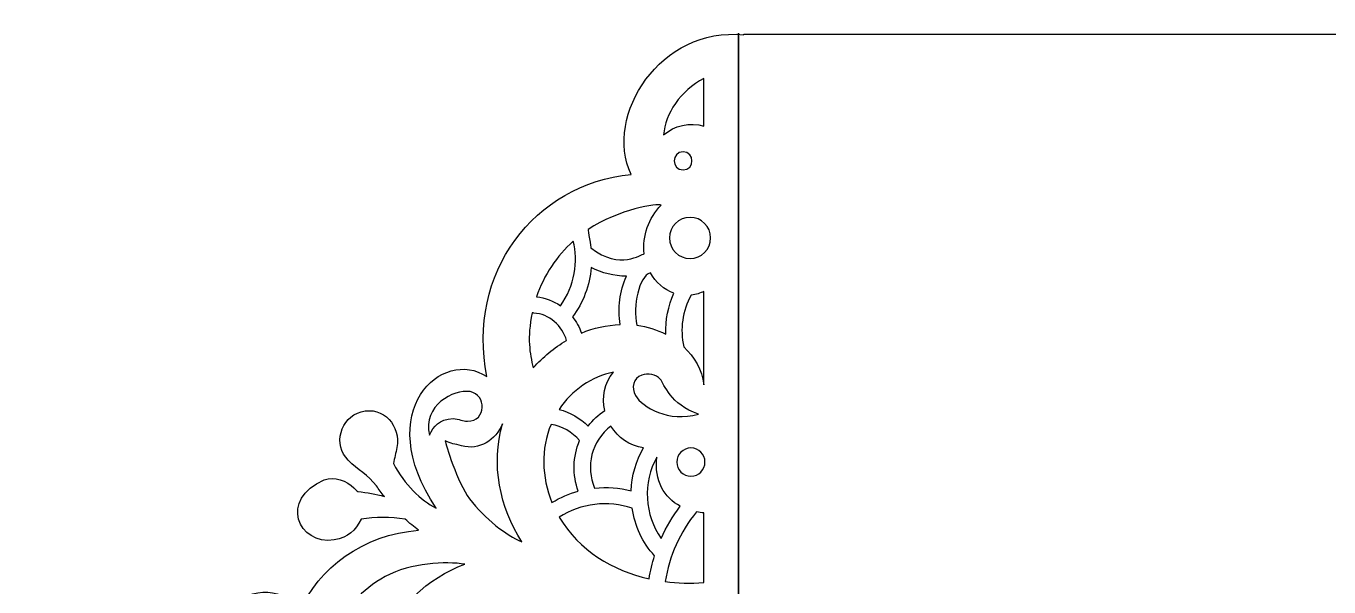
# Model space of a CAD drawing. Header units: millimetres. Extents: x -141 to 141, y -90 to 90.
# Drawn here: x -141.3 to 0.1, y 28.9 to 89.8 of the extents above; entities that cross this region are included whole.
import ezdxf
from ezdxf.lldxf.tags import DXFTag

# ---------------------------------------------------------------- set-up
doc = ezdxf.new("R2010")
doc.units = ezdxf.units.MM
doc.header["$MEASUREMENT"] = 0
doc.layers.add('layer 1', color=7, linetype='Continuous')
tags = doc.linetypes.add('New Line1', pattern=[5, 2.5, -2.5]).pattern_tags.tags
tags[6:7] = [DXFTag(74, 4), DXFTag(75, 0), DXFTag(340, '0'), DXFTag(46, 1.0), DXFTag(50, 0.0), DXFTag(44, 0.0), DXFTag(45, 0.0)]
tags[4:5] = [DXFTag(74, 4), DXFTag(75, 0), DXFTag(340, '0'), DXFTag(46, 1.0), DXFTag(50, 0.0), DXFTag(44, 0.0), DXFTag(45, 0.0)]

msp = doc.modelspace()

# ---------------------------------------------------------------- linework, layer by layer
at = {"layer": 'layer 1', "color": 250}
for points, knots in [([(130.0057, 5.0094), (133.7846, 12.5674), (127.81, 17.6449), (123.1159, 15.808), (123.1159, 15.808), (125.7325, 25.9059), (114.9033, 31.6936), (111.7847, 26.2537), (111.7847, 26.2537), (109.7911, 30.8843), (104.9059, 34.6583), (98.873, 35.0626), (98.873, 35.0626), (99.3881, 35.4401), (99.8784, 35.8563), (100.3441, 36.2832), (100.3441, 36.2832), (101.9351, 36.5196), (103.5685, 36.5407), (105.1031, 36.2585), (105.1031, 36.2585), (105.7487, 35.0308), (106.4542, 34.2794), (108.0276, 34.0254), (108.0276, 34.0254), (112.1974, 33.3516), (113.5662, 38.6609), (109.7421, 40.259), (109.7421, 40.259), (109.5304, 40.3507), (109.3223, 40.4389), (109.1106, 40.5271), (109.1106, 40.5271), (108.0558, 40.9681), (106.6447, 40.4248), (105.8898, 39.6734), (105.8898, 39.6734), (105.7487, 39.5358), (105.6111, 39.3982), (105.4735, 39.2642), (105.4735, 39.2642), (104.4681, 39.1583), (103.505, 38.9925), (102.5913, 38.7421), (102.5913, 38.7421), (102.8876, 39.116), (103.1769, 39.497), (103.4591, 39.8815), (103.4591, 39.8815), (104.3376, 41.0633), (105.4488, 41.6278), (106.5001, 42.6579), (106.5001, 42.6579), (108.1969, 44.323), (107.382, 47.3004), (105.1101, 47.9249), (105.1101, 47.9249), (102.6619, 48.5987), (100.7851, 46.3515), (101.2366, 44.0478), (101.2366, 44.0478), (101.3495, 43.4693), (101.4836, 42.9013), (101.6071, 42.3263), (101.6071, 42.3263), (100.3773, 39.9891), (98.6592, 38.3466), (96.9821, 37.4579), (96.9821, 37.4579), (103.9661, 47.9954), (96.3295, 54.9966), (91.4682, 51.756), (91.4682, 51.756), (93.7278, 63.0548), (86.1945, 72.6877), (75.8225, 73.6847), (75.8225, 73.6847), (78.8268, 80.1292), (72.5417, 89.7812), (63.5917, 88.833), (63.5917, 88.833), (63.5917, 88.833), (63.5917, 88.9), (63.5917, 88.9), (63.5917, 88.9), (63.5917, 88.9), (-63.4083, 88.9), (-63.4083, 88.9), (-63.4083, 88.9), (-63.4083, 88.9), (-63.4083, 88.833), (-63.4083, 88.833), (-63.4083, 88.833), (-72.4334, 89.789), (-78.6102, 80.0587), (-75.6391, 73.6847), (-75.6391, 73.6847), (-86.1522, 72.674), (-93.52, 62.932), (-91.2848, 51.756), (-91.2848, 51.756), (-96.0656, 54.9427), (-103.8546, 48.1037), (-96.7987, 37.4579), (-96.7987, 37.4579), (-98.4747, 38.3462), (-100.1917, 39.9852), (-101.4236, 42.3263), (-101.4236, 42.3263), (-101.3001, 42.9013), (-101.1661, 43.4693), (-101.0532, 44.0478), (-101.0532, 44.0478), (-100.6016, 46.3515), (-102.4784, 48.5987), (-104.9267, 47.9249), (-104.9267, 47.9249), (-107.1985, 47.3004), (-108.0135, 44.323), (-106.3166, 42.6579), (-106.3166, 42.6579), (-105.2654, 41.6278), (-104.1541, 41.0633), (-103.2757, 39.8815), (-103.2757, 39.8815), (-102.9935, 39.497), (-102.7042, 39.116), (-102.4079, 38.7421), (-102.4079, 38.7421), (-103.3216, 38.9925), (-104.2846, 39.1583), (-105.2901, 39.2642), (-105.2901, 39.2642), (-105.4276, 39.3982), (-105.5652, 39.5358), (-105.7063, 39.6734), (-105.7063, 39.6734), (-106.4613, 40.4248), (-107.8724, 40.9681), (-108.9272, 40.5271), (-108.9272, 40.5271), (-113.9075, 38.4517), (-111.7388, 33.3961), (-107.8442, 34.0254), (-107.8442, 34.0254), (-106.2708, 34.2794), (-105.5652, 35.0308), (-104.9196, 36.2585), (-104.9196, 36.2585), (-103.3851, 36.5407), (-101.7517, 36.5196), (-100.1607, 36.2832), (-100.1607, 36.2832), (-99.695, 35.8563), (-99.2046, 35.4401), (-98.6896, 35.0626), (-98.6896, 35.0626), (-104.7009, 34.6597), (-109.6008, 30.9005), (-111.6013, 26.2537), (-111.6013, 26.2537), (-114.7214, 31.6957), (-125.5491, 25.9076), (-122.9324, 15.808), (-122.9324, 15.808), (-127.6187, 17.6421), (-133.6062, 12.5769), (-129.8222, 5.0094), (-129.8222, 5.0094), (-134.5828, 5.9616), (-139.1047, 4.475), (-141.2875, 0), (-141.2875, 0), (-139.0913, -4.4866), (-134.5714, -5.9595), (-129.8222, -5.0094), (-129.8222, -5.0094), (-133.5906, -12.5462), (-127.6464, -17.653), (-122.9324, -15.808), (-122.9324, -15.808), (-125.5485, -25.9059), (-114.7203, -31.6939), (-111.6013, -26.2537), (-111.6013, -26.2537), (-109.6141, -30.8702), (-104.7394, -34.6569), (-98.6896, -35.0626), (-98.6896, -35.0626), (-99.2046, -35.4401), (-99.695, -35.8563), (-100.1607, -36.2832), (-100.1607, -36.2832), (-101.7517, -36.5196), (-103.3851, -36.5407), (-104.9196, -36.2585), (-104.9196, -36.2585), (-105.5652, -35.0308), (-106.2708, -34.2794), (-107.8442, -34.0254), (-107.8442, -34.0254), (-110.3026, -33.6282), (-111.7874, -35.3106), (-111.8084, -37.0861), (-111.8084, -37.0861), (-111.8377, -39.5679), (-108.3987, -42.2942), (-105.2901, -39.2642), (-105.2901, -39.2642), (-104.2846, -39.1583), (-103.3216, -38.9925), (-102.4079, -38.7421), (-102.4079, -38.7421), (-102.7042, -39.116), (-102.9935, -39.497), (-103.2757, -39.8815), (-103.2757, -39.8815), (-104.1541, -41.0633), (-105.2654, -41.6278), (-106.3166, -42.6579), (-106.3166, -42.6579), (-108.0135, -44.323), (-107.1985, -47.3004), (-104.9267, -47.9249), (-104.9267, -47.9249), (-102.4784, -48.5987), (-100.6016, -46.3515), (-101.0532, -44.0478), (-101.0532, -44.0478), (-101.1661, -43.4693), (-101.3001, -42.9013), (-101.4236, -42.3263), (-101.4236, -42.3263), (-100.1938, -39.9895), (-98.4751, -38.3466), (-96.7987, -37.4579), (-96.7987, -37.4579), (-103.8652, -48.1199), (-96.037, -54.9246), (-91.2848, -51.756), (-91.2848, -51.756), (-93.5454, -63.0583), (-86.0086, -72.6881), (-75.6391, -73.6847), (-75.6391, -73.6847), (-78.6959, -80.2429), (-72.245, -89.7693), (-63.4083, -88.833), (-63.4083, -88.833), (-63.4083, -88.833), (-63.4083, -88.9), (-63.4083, -88.9), (-63.4083, -88.9), (-63.4083, -88.9), (63.5917, -88.9), (63.5917, -88.9), (63.5917, -88.9), (63.5917, -88.9), (63.5917, -88.833), (63.5917, -88.833), (63.5917, -88.833), (72.5745, -89.7847), (78.8137, -80.1025), (75.8225, -73.6847), (75.8225, -73.6847), (86.336, -72.6743), (93.7031, -62.9324), (91.4682, -51.756), (91.4682, -51.756), (96.2466, -54.942), (104.0391, -48.1058), (96.9821, -37.4579), (96.9821, -37.4579), (98.6582, -38.3466), (100.3752, -39.9856), (101.6071, -42.3263), (101.6071, -42.3263), (101.4836, -42.9013), (101.3495, -43.4693), (101.2366, -44.0478), (101.2366, -44.0478), (100.7851, -46.3515), (102.6619, -48.5987), (105.1101, -47.9249), (105.1101, -47.9249), (107.382, -47.3004), (108.1969, -44.323), (106.5001, -42.6579), (106.5001, -42.6579), (105.4488, -41.6278), (104.3376, -41.0633), (103.4591, -39.8815), (103.4591, -39.8815), (103.1769, -39.497), (102.8876, -39.116), (102.5913, -38.7421), (102.5913, -38.7421), (103.505, -38.9925), (104.4681, -39.1583), (105.4735, -39.2642), (105.4735, -39.2642), (105.6111, -39.3982), (105.7487, -39.5358), (105.8898, -39.6734), (105.8898, -39.6734), (106.6447, -40.4248), (108.0558, -40.9681), (109.1106, -40.5271), (109.1106, -40.5271), (109.3223, -40.4389), (109.5304, -40.3507), (109.7421, -40.259), (109.7421, -40.259), (113.5662, -38.6609), (112.1974, -33.3516), (108.0276, -34.0254), (108.0276, -34.0254), (106.4542, -34.2794), (105.7487, -35.0308), (105.1031, -36.2585), (105.1031, -36.2585), (103.5685, -36.5407), (101.9351, -36.5196), (100.3441, -36.2832), (100.3441, -36.2832), (99.8784, -35.8563), (99.3881, -35.4401), (98.873, -35.0626), (98.873, -35.0626), (104.8953, -34.6587), (109.7876, -30.8927), (111.7847, -26.2537), (111.7847, -26.2537), (114.9142, -31.713), (125.7237, -25.8727), (123.1159, -15.808), (123.1159, -15.808), (127.8033, -17.6428), (133.7889, -12.5758), (130.0057, -5.0094), (130.0057, -5.0094), (134.802, -5.969), (139.2975, -4.4559), (141.4709, 0), (141.4709, 0), (139.2798, 4.4753), (134.7354, 5.9552), (130.0057, 5.0094)], [0, 0, 0, 0, 0.01136364, 0.01136364, 0.01136364, 0.01136364, 0.02272727, 0.02272727, 0.02272727, 0.02272727, 0.03409091, 0.03409091, 0.03409091, 0.03409091, 0.04545455, 0.04545455, 0.04545455, 0.04545455, 0.05681818, 0.05681818, 0.05681818, 0.05681818, 0.06818182, 0.06818182, 0.06818182, 0.06818182, 0.07954545, 0.07954545, 0.07954545, 0.07954545, 0.09090909, 0.09090909, 0.09090909, 0.09090909, 0.10227273, 0.10227273, 0.10227273, 0.10227273, 0.11363636, 0.11363636, 0.11363636, 0.11363636, 0.125, 0.125, 0.125, 0.125, 0.13636364, 0.13636364, 0.13636364, 0.13636364, 0.14772727, 0.14772727, 0.14772727, 0.14772727, 0.15909091, 0.15909091, 0.15909091, 0.15909091, 0.17045455, 0.17045455, 0.17045455, 0.17045455, 0.18181818, 0.18181818, 0.18181818, 0.18181818, 0.19318182, 0.19318182, 0.19318182, 0.19318182, 0.20454545, 0.20454545, 0.20454545, 0.20454545, 0.21590909, 0.21590909, 0.21590909, 0.21590909, 0.22727273, 0.22727273, 0.22727273, 0.22727273, 0.23863636, 0.23863636, 0.23863636, 0.23863636, 0.25, 0.25, 0.25, 0.25, 0.26136364, 0.26136364, 0.26136364, 0.26136364, 0.27272727, 0.27272727, 0.27272727, 0.27272727, 0.28409091, 0.28409091, 0.28409091, 0.28409091, 0.29545455, 0.29545455, 0.29545455, 0.29545455, 0.30681818, 0.30681818, 0.30681818, 0.30681818, 0.31818182, 0.31818182, 0.31818182, 0.31818182, 0.32954545, 0.32954545, 0.32954545, 0.32954545, 0.34090909, 0.34090909, 0.34090909, 0.34090909, 0.35227273, 0.35227273, 0.35227273, 0.35227273, 0.36363636, 0.36363636, 0.36363636, 0.36363636, 0.375, 0.375, 0.375, 0.375, 0.38636364, 0.38636364, 0.38636364, 0.38636364, 0.39772727, 0.39772727, 0.39772727, 0.39772727, 0.40909091, 0.40909091, 0.40909091, 0.40909091, 0.42045455, 0.42045455, 0.42045455, 0.42045455, 0.43181818, 0.43181818, 0.43181818, 0.43181818, 0.44318182, 0.44318182, 0.44318182, 0.44318182, 0.45454545, 0.45454545, 0.45454545, 0.45454545, 0.46590909, 0.46590909, 0.46590909, 0.46590909, 0.47727273, 0.47727273, 0.47727273, 0.47727273, 0.48863636, 0.48863636, 0.48863636, 0.48863636, 0.5, 0.5, 0.5, 0.5, 0.51136364, 0.51136364, 0.51136364, 0.51136364, 0.52272727, 0.52272727, 0.52272727, 0.52272727, 0.53409091, 0.53409091, 0.53409091, 0.53409091, 0.54545455, 0.54545455, 0.54545455, 0.54545455, 0.55681818, 0.55681818, 0.55681818, 0.55681818, 0.56818182, 0.56818182, 0.56818182, 0.56818182, 0.57954545, 0.57954545, 0.57954545, 0.57954545, 0.59090909, 0.59090909, 0.59090909, 0.59090909, 0.60227273, 0.60227273, 0.60227273, 0.60227273, 0.61363636, 0.61363636, 0.61363636, 0.61363636, 0.625, 0.625, 0.625, 0.625, 0.63636364, 0.63636364, 0.63636364, 0.63636364, 0.64772727, 0.64772727, 0.64772727, 0.64772727, 0.65909091, 0.65909091, 0.65909091, 0.65909091, 0.67045455, 0.67045455, 0.67045455, 0.67045455, 0.68181818, 0.68181818, 0.68181818, 0.68181818, 0.69318182, 0.69318182, 0.69318182, 0.69318182, 0.70454545, 0.70454545, 0.70454545, 0.70454545, 0.71590909, 0.71590909, 0.71590909, 0.71590909, 0.72727273, 0.72727273, 0.72727273, 0.72727273, 0.73863636, 0.73863636, 0.73863636, 0.73863636, 0.75, 0.75, 0.75, 0.75, 0.76136364, 0.76136364, 0.76136364, 0.76136364, 0.77272727, 0.77272727, 0.77272727, 0.77272727, 0.78409091, 0.78409091, 0.78409091, 0.78409091, 0.79545455, 0.79545455, 0.79545455, 0.79545455, 0.80681818, 0.80681818, 0.80681818, 0.80681818, 0.81818182, 0.81818182, 0.81818182, 0.81818182, 0.82954545, 0.82954545, 0.82954545, 0.82954545, 0.84090909, 0.84090909, 0.84090909, 0.84090909, 0.85227273, 0.85227273, 0.85227273, 0.85227273, 0.86363636, 0.86363636, 0.86363636, 0.86363636, 0.875, 0.875, 0.875, 0.875, 0.88636364, 0.88636364, 0.88636364, 0.88636364, 0.89772727, 0.89772727, 0.89772727, 0.89772727, 0.90909091, 0.90909091, 0.90909091, 0.90909091, 0.92045455, 0.92045455, 0.92045455, 0.92045455, 0.93181818, 0.93181818, 0.93181818, 0.93181818, 0.94318182, 0.94318182, 0.94318182, 0.94318182, 0.95454545, 0.95454545, 0.95454545, 0.95454545, 0.96590909, 0.96590909, 0.96590909, 0.96590909, 0.97727273, 0.97727273, 0.97727273, 0.97727273, 1, 1, 1, 1]), ([(-67.7333, 84.0983), (-67.7333, 84.0983), (-67.7333, 78.9125), (-67.7333, 78.9125), (-67.7333, 78.9125), (-69.2108, 79.4053), (-70.9821, 78.9817), (-72.1042, 77.978), (-72.1042, 77.978), (-71.9388, 80.2375), (-70.3058, 82.8015), (-67.7333, 84.0983)], [0, 0, 0, 0, 0.25, 0.25, 0.25, 0.25, 0.5, 0.5, 0.5, 0.5, 1, 1, 1, 1]), ([(-69.9915, 74.1853), (-71.278, 74.1853), (-71.2798, 76.1326), (-69.9915, 76.1326), (-69.9915, 76.1326), (-68.7028, 76.1326), (-68.7056, 74.1853), (-69.9915, 74.1853)], [0, 0, 0, 0, 0.33333333, 0.33333333, 0.33333333, 0.33333333, 1, 1, 1, 1]), ([(-72.3724, 70.3615), (-73.7073, 68.9628), (-74.4506, 67.0077), (-74.1997, 65.066), (-74.1997, 65.066), (-74.5539, 65.0505), (-76.781, 63.2629), (-79.9959, 65.7049), (-79.9959, 65.7049), (-79.9959, 65.7056), (-80.2993, 67.6942), (-80.2993, 67.6942), (-80.2993, 67.6942), (-76.9645, 69.9449), (-72.7251, 70.5541), (-72.3724, 70.3615)], [0, 0, 0, 0, 0.2, 0.2, 0.2, 0.2, 0.4, 0.4, 0.4, 0.4, 0.6, 0.6, 0.6, 0.6, 1, 1, 1, 1]), ([(-69.2337, 64.5583), (-70.4674, 64.5583), (-71.4678, 65.5585), (-71.4678, 66.7925), (-71.4678, 66.7925), (-71.4678, 68.0265), (-70.4674, 69.0266), (-69.2337, 69.0266), (-69.2337, 69.0266), (-67.9997, 69.0266), (-66.9992, 68.0265), (-66.9992, 66.7925), (-66.9992, 66.7925), (-66.9992, 65.5585), (-67.9997, 64.5583), (-69.2337, 64.5583)], [0, 0, 0, 0, 0.2, 0.2, 0.2, 0.2, 0.4, 0.4, 0.4, 0.4, 0.6, 0.6, 0.6, 0.6, 1, 1, 1, 1]), ([(-81.9185, 66.4316), (-81.3657, 64.3435), (-81.746, 61.5393), (-83.3049, 59.4395), (-83.3049, 59.4395), (-84.0669, 59.9652), (-84.9559, 60.3074), (-85.8943, 60.3917), (-85.8943, 60.3917), (-85.1031, 62.7659), (-83.6824, 64.8504), (-81.9185, 66.4316)], [0, 0, 0, 0, 0.25, 0.25, 0.25, 0.25, 0.5, 0.5, 0.5, 0.5, 1, 1, 1, 1]), ([(-76.8103, 57.3969), (-78.2884, 57.3476), (-79.7066, 57.0195), (-81.0295, 56.4691), (-81.0295, 56.4691), (-81.2447, 57.1108), (-81.5763, 57.7039), (-81.9961, 58.233), (-81.9961, 58.233), (-80.8214, 59.7567), (-80.1229, 61.655), (-79.9641, 63.5917), (-79.9641, 63.5917), (-78.7929, 62.9779), (-77.4665, 62.6533), (-76.14, 62.6392), (-76.14, 62.6392), (-76.8526, 61.0059), (-77.0996, 59.1608), (-76.8103, 57.3969)], [0, 0, 0, 0, 0.16666667, 0.16666667, 0.16666667, 0.16666667, 0.33333333, 0.33333333, 0.33333333, 0.33333333, 0.5, 0.5, 0.5, 0.5, 0.66666667, 0.66666667, 0.66666667, 0.66666667, 1, 1, 1, 1]), ([(-71.8679, 56.3457), (-72.8416, 56.8463), (-73.9105, 57.1818), (-74.9935, 57.3193), (-74.9935, 57.3193), (-75.4546, 59.4237), (-74.8153, 62.6057), (-73.5365, 63.0132), (-73.5365, 63.0132), (-72.9544, 61.976), (-72.0407, 61.1752), (-70.9824, 60.8013), (-70.9824, 60.8013), (-71.6139, 59.4148), (-71.9208, 57.8697), (-71.8679, 56.3457)], [0, 0, 0, 0, 0.2, 0.2, 0.2, 0.2, 0.4, 0.4, 0.4, 0.4, 0.6, 0.6, 0.6, 0.6, 1, 1, 1, 1]), ([(-67.7333, 50.8635), (-67.9485, 52.5004), (-68.7599, 53.8974), (-69.9135, 54.9734), (-69.9135, 54.9734), (-70.3545, 56.8537), (-70.0511, 58.9033), (-69.1162, 60.5896), (-69.1162, 60.5896), (-68.5662, 60.652), (-68.1443, 60.7995), (-67.7333, 60.9953), (-67.7333, 60.9953), (-67.7333, 60.9953), (-67.7333, 50.8635), (-67.7333, 50.8635)], [0, 0, 0, 0, 0.2, 0.2, 0.2, 0.2, 0.4, 0.4, 0.4, 0.4, 0.6, 0.6, 0.6, 0.6, 1, 1, 1, 1]), ([(-86.3635, 58.6634), (-86.3071, 58.6528), (-86.2471, 58.6458), (-86.1836, 58.6387), (-86.1836, 58.6387), (-84.5679, 58.5576), (-83.0792, 57.2382), (-82.6382, 55.6754), (-82.6382, 55.6754), (-83.9893, 54.8883), (-85.2064, 53.8692), (-86.2577, 52.6838), (-86.2577, 52.6838), (-86.6239, 54.2918), (-86.9417, 55.904), (-86.3635, 58.6634)], [0, 0, 0, 0, 0.2, 0.2, 0.2, 0.2, 0.4, 0.4, 0.4, 0.4, 0.6, 0.6, 0.6, 0.6, 1, 1, 1, 1]), ([(-77.5441, 52.2182), (-78.5601, 51.0681), (-78.8211, 49.5088), (-78.5001, 48.0624), (-78.5001, 48.0624), (-79.188, 47.6038), (-79.7948, 47.0323), (-80.2922, 46.3797), (-80.2922, 46.3797), (-81.1601, 47.244), (-82.2678, 47.8719), (-83.4531, 48.1824), (-83.4531, 48.1824), (-82.0868, 50.2543), (-79.8904, 51.7606), (-77.5441, 52.2182)], [0, 0, 0, 0, 0.2, 0.2, 0.2, 0.2, 0.4, 0.4, 0.4, 0.4, 0.6, 0.6, 0.6, 0.6, 1, 1, 1, 1]), ([(-68.3189, 47.6839), (-71.5663, 46.7106), (-74.392, 48.4346), (-75.1554, 49.6842), (-75.1554, 49.6842), (-75.6475, 50.5591), (-75.3861, 51.5835), (-74.4844, 51.9003), (-74.4844, 51.9003), (-73.8325, 52.1289), (-72.8846, 51.9779), (-72.4782, 51.4809), (-72.4782, 51.4809), (-72.003, 50.9139), (-71.4181, 48.7073), (-68.3189, 47.6839)], [0, 0, 0, 0, 0.2, 0.2, 0.2, 0.2, 0.4, 0.4, 0.4, 0.4, 0.6, 0.6, 0.6, 0.6, 1, 1, 1, 1]), ([(-97.5134, 45.3919), (-98.249, 48.6237), (-94.9293, 50.3827), (-93.1072, 50.1117), (-93.1072, 50.1117), (-91.3134, 49.8006), (-91.2805, 46.9032), (-93.3979, 46.9007), (-93.3979, 46.9007), (-93.9102, 46.8997), (-94.2876, 47.1547), (-94.9473, 47.1851), (-94.9473, 47.1851), (-96.5002, 47.0771), (-97.052, 46.3853), (-97.5134, 45.3919)], [0, 0, 0, 0, 0.2, 0.2, 0.2, 0.2, 0.4, 0.4, 0.4, 0.4, 0.6, 0.6, 0.6, 0.6, 1, 1, 1, 1]), ([(-89.595, 46.609), (-90.8554, 42.2134), (-89.8783, 37.5634), (-87.503, 33.8102), (-87.503, 33.8102), (-89.2207, 34.5634), (-91.4749, 36.2514), (-93.1651, 38.4951), (-93.1651, 38.4951), (-94.4809, 40.2519), (-95.7834, 44.4655), (-95.794, 44.7583), (-95.794, 44.7583), (-95.1646, 44.4489), (-94.7949, 44.4606), (-94.0364, 44.2419), (-94.0364, 44.2419), (-92.0962, 43.6809), (-90.3076, 44.8769), (-89.595, 46.609)], [0, 0, 0, 0, 0.16666667, 0.16666667, 0.16666667, 0.16666667, 0.33333333, 0.33333333, 0.33333333, 0.33333333, 0.5, 0.5, 0.5, 0.5, 0.66666667, 0.66666667, 0.66666667, 0.66666667, 1, 1, 1, 1]), ([(-81.2236, 44.7957), (-81.9644, 43.0706), (-82.0032, 41.0704), (-81.3647, 39.31), (-81.3647, 39.31), (-82.3736, 39.0419), (-83.3367, 38.6256), (-84.2186, 38.0788), (-84.2186, 38.0788), (-85.3616, 40.8446), (-85.4322, 43.9244), (-84.3209, 46.5631), (-84.3209, 46.5631), (-83.125, 46.3656), (-82.0067, 45.7235), (-81.2236, 44.7957)], [0, 0, 0, 0, 0.2, 0.2, 0.2, 0.2, 0.4, 0.4, 0.4, 0.4, 0.6, 0.6, 0.6, 0.6, 1, 1, 1, 1]), ([(-75.6179, 39.3347), (-76.9091, 39.691), (-78.2673, 39.7863), (-79.5972, 39.6452), (-79.5972, 39.6452), (-80.5903, 41.9696), (-79.9398, 44.759), (-77.8192, 46.3762), (-77.8192, 46.3762), (-77.0438, 45.0963), (-75.8342, 44.2345), (-74.2809, 44.0055), (-74.2809, 44.0055), (-75.1205, 42.6014), (-75.565, 40.9751), (-75.6179, 39.3347)], [0, 0, 0, 0, 0.2, 0.2, 0.2, 0.2, 0.4, 0.4, 0.4, 0.4, 0.6, 0.6, 0.6, 0.6, 1, 1, 1, 1]), ([(-69.1441, 40.9395), (-69.9883, 40.9395), (-70.6727, 41.6239), (-70.6727, 42.4681), (-70.6727, 42.4681), (-70.6727, 43.3123), (-69.9883, 43.9967), (-69.1441, 43.9967), (-69.1441, 43.9967), (-68.2999, 43.9967), (-67.6155, 43.3123), (-67.6155, 42.4681), (-67.6155, 42.4681), (-67.6155, 41.6239), (-68.2999, 40.9395), (-69.1441, 40.9395)], [0, 0, 0, 0, 0.2, 0.2, 0.2, 0.2, 0.4, 0.4, 0.4, 0.4, 0.6, 0.6, 0.6, 0.6, 1, 1, 1, 1]), ([(-70.2945, 37.6696), (-71.12, 36.5901), (-71.8079, 35.4224), (-72.3618, 34.1912), (-72.3618, 34.1912), (-74.1997, 36.6818), (-74.3761, 40.3084), (-72.831, 42.993), (-72.831, 42.993), (-73.1449, 40.4424), (-72.0266, 38.608), (-70.2945, 37.6696)], [0, 0, 0, 0, 0.25, 0.25, 0.25, 0.25, 0.5, 0.5, 0.5, 0.5, 1, 1, 1, 1]), ([(-73.0814, 32.3039), (-73.3425, 31.4889), (-73.5436, 30.6529), (-73.6776, 29.8062), (-73.6776, 29.8062), (-77.6464, 30.6881), (-81.2624, 32.8507), (-83.4284, 36.4913), (-83.4284, 36.4913), (-81.1212, 37.9801), (-78.1085, 38.3646), (-75.5156, 37.4509), (-75.5156, 37.4509), (-75.2369, 35.5388), (-74.422, 33.7114), (-73.0814, 32.3039)], [0, 0, 0, 0, 0.2, 0.2, 0.2, 0.2, 0.4, 0.4, 0.4, 0.4, 0.6, 0.6, 0.6, 0.6, 1, 1, 1, 1]), ([(-71.9349, 29.4958), (-71.4975, 32.2651), (-70.3086, 34.8897), (-68.5341, 37.0523), (-68.5341, 37.0523), (-68.2731, 37.0064), (-68.005, 36.9746), (-67.7333, 36.957), (-67.7333, 36.957), (-67.7333, 36.957), (-67.7333, 29.404), (-67.7333, 29.404), (-67.7333, 29.404), (-69.1829, 29.283), (-70.6078, 29.3271), (-71.9349, 29.4958)], [0, 0, 0, 0, 0.2, 0.2, 0.2, 0.2, 0.4, 0.4, 0.4, 0.4, 0.6, 0.6, 0.6, 0.6, 1, 1, 1, 1]), ([(-102.3197, 30.039), (-99.4629, 31.5613), (-95.7742, 31.7126), (-93.659, 31.3796), (-93.659, 31.3796), (-97.7896, 29.9043), (-101.0659, 26.6291), (-102.8277, 22.7471), (-102.8277, 22.7471), (-103.8049, 24.2782), (-105.6711, 25.2166), (-107.5337, 24.5075), (-107.5337, 24.5075), (-106.7683, 26.4238), (-104.854, 28.6875), (-102.3197, 30.039)], [0, 0, 0, 0, 0.2, 0.2, 0.2, 0.2, 0.4, 0.4, 0.4, 0.4, 0.6, 0.6, 0.6, 0.6, 1, 1, 1, 1])]:
    msp.add_open_spline(points, degree=3, knots=knots, dxfattribs=at)
at = {"layer": 'layer 1', "color": 240, "linetype": 'New Line1', "lineweight": 35}
msp.add_open_spline([(-63.9964, 89.0175), (-63.9964, 89.0175), (-63.9964, -88.7825), (-63.9964, -88.7825)], degree=3, dxfattribs=at)

doc.saveas('drawing.dxf')
